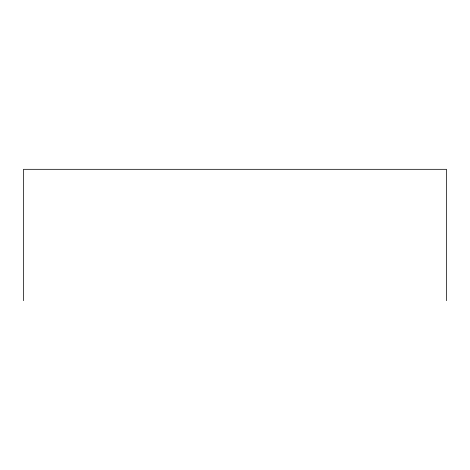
<?xml version="1.0" encoding="UTF-8"?>
<svg xmlns="http://www.w3.org/2000/svg" width="470" height="470" viewBox="0 0 470 470"><rect width="100%" height="100%" fill="white"/><g stroke="black" fill="none" stroke-linecap="round" stroke-linejoin="round"><path stroke-width="0.7" d="M446.5 300.683L446.5 169.317L23.5 169.317L23.5 300.683"/></g></svg>
